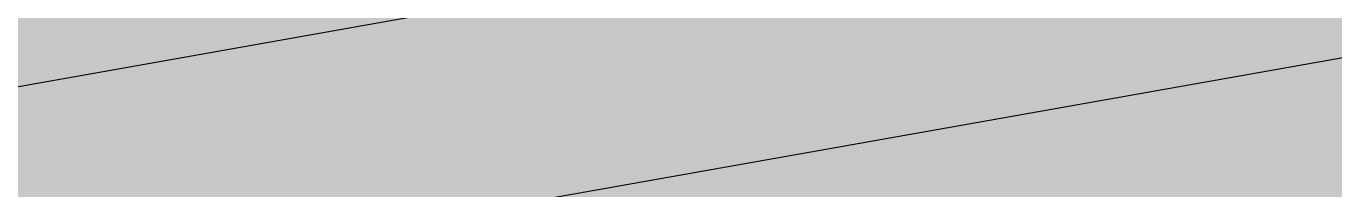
# Model space of a CAD drawing. Header units: millimetres. Extents: x 0 to 9483559, y -180456 to 305735.
# Drawn here: x 457276.24 to 457291.21, y 27063.76 to 27065.62 of the extents above; entities that cross this region are included whole.
import ezdxf
from ezdxf.enums import TextEntityAlignment as Align

# ---------------------------------------------------------------- set-up
doc = ezdxf.new("R2018")
doc.units = ezdxf.units.MM
for name, color, linetype, lineweight in [('АР_Маркер экспликации', 239, 'Continuous', 13), ('АР_Номер помещения', 250, 'Continuous', 9), ('АР_Размеры', 175, 'Continuous', 9), ('АР_Сущ Несущая стена', 250, 'Continuous', 50)]:
    doc.layers.add(name, color=color, linetype=linetype, lineweight=lineweight)
doc.layers.add('АР_Названия помещений', color=124, linetype='Continuous', lineweight=5, plot=False)
doc.layers.add('АР_Помещения_площадь', color=19, linetype='Continuous', lineweight=9, plot=False)
doc.styles.add('ISOCPEUR', font='', dxfattribs={"height": 250})
doc.styles.get("Standard").update_dxf_attribs({"font": 'GOST.TTF'})
doc.styles.get('ISOCPEUR').set_extended_font_data('ISOCPEUR', italic=True)

# ---------------------------------------------------------------- blocks, each defined once
blk = doc.blocks.new('*U333')
at = {"color": 7, "style": 'ISOCPEUR', "width": 0.7, "flags": 1}
blk.add_attdef('КАТЕГОРИЯ', (-499.166, -2092.186), '', height=250, dxfattribs=at)
at = {"layer": 'АР_Номер помещения', "color": 7, "style": 'ISOCPEUR', "width": 0.7}
blk.add_attdef('НОМЕР_ПОМЕЩЕНИЯ', text='', height=300, dxfattribs=at).set_placement((-13874.5, 6637.552), align=Align.MIDDLE_CENTER)
at = {"layer": 'АР_Помещения_площадь', "color": 7, "lineweight": 30, "width": 0.7, "flags": 104}
blk.add_attdef('ИМЯ_ПОМЕЩЕНИЯ', text='', height=100, dxfattribs=at).set_placement((157.628, 1217.141), align=Align.MIDDLE_CENTER)
at = {"layer": 'АР_Помещения_площадь', "color": 7, "style": 'ISOCPEUR', "width": 0.7}
blk.add_attdef('ПЛОЩАДЬ_ПОМЕЩЕНИЯ', text='', height=200, dxfattribs=at).set_placement((-12654.582, 407.672), align=Align.MIDDLE_RIGHT)
blk = doc.blocks.new('*U327')
at = {"color": 7, "style": 'ISOCPEUR', "width": 0.7, "flags": 1}
blk.add_attdef('КАТЕГОРИЯ', (-499.166, -2092.186), '', height=250, dxfattribs=at)
at = {"layer": 'АР_Номер помещения', "color": 7, "style": 'ISOCPEUR', "width": 0.7}
blk.add_attdef('НОМЕР_ПОМЕЩЕНИЯ', text='', height=300, dxfattribs=at).set_placement((-17424.901, 1870.773), align=Align.MIDDLE_CENTER)
at = {"layer": 'АР_Помещения_площадь', "color": 7, "lineweight": 30, "width": 0.7, "flags": 104}
blk.add_attdef('ИМЯ_ПОМЕЩЕНИЯ', text='', height=100, dxfattribs=at).set_placement((157.628, 1217.141), align=Align.MIDDLE_CENTER)
at = {"layer": 'АР_Помещения_площадь', "color": 7, "style": 'ISOCPEUR', "width": 0.7}
blk.add_attdef('ПЛОЩАДЬ_ПОМЕЩЕНИЯ', text='', height=200, dxfattribs=at).set_placement((-12452.811, 399.356), align=Align.MIDDLE_RIGHT)

msp = doc.modelspace()

# ---------------------------------------------------------------- linework, layer by layer
at = {"layer": 'АР_Размеры', "color": 5, "lineweight": 9, "ltscale": 100, "transparency": 33554687}
msp.add_lwpolyline([(457231.124, 27137.8), (457290.169, 27148.265), (457304.063, 27069.871), (457245.018, 27059.407)], close=True, dxfattribs=at)
msp.add_lwpolyline([(457231.124, 27137.8), (457290.169, 27148.265), (457304.063, 27069.871), (457245.018, 27059.407)], close=True, dxfattribs=at)
msp.add_lwpolyline([(457231.124, 27137.8), (457290.169, 27148.265), (457304.063, 27069.871), (457245.018, 27059.407)], close=True, dxfattribs=at)
msp.add_lwpolyline([(457231.124, 27137.8), (457290.169, 27148.265), (457304.063, 27069.871), (457245.018, 27059.407)], close=True, dxfattribs=at)
msp.add_lwpolyline([(457231.124, 27137.8), (457290.169, 27148.265), (457304.063, 27069.871), (457245.018, 27059.407)], close=True, dxfattribs=at)
msp.add_lwpolyline([(457231.124, 27137.8), (457290.169, 27148.265), (457304.063, 27069.871), (457245.018, 27059.407)], close=True, dxfattribs=at)
msp.add_lwpolyline([(457231.124, 27137.8), (457290.169, 27148.265), (457304.063, 27069.871), (457245.018, 27059.407)], close=True, dxfattribs=at)
msp.add_lwpolyline([(457231.124, 27137.8), (457290.169, 27148.265), (457304.063, 27069.871), (457245.018, 27059.407)], close=True, dxfattribs=at)
msp.add_lwpolyline([(457231.124, 27137.8), (457290.169, 27148.265), (457304.063, 27069.871), (457245.018, 27059.407)], close=True, dxfattribs=at)
msp.add_lwpolyline([(457231.124, 27137.8), (457290.169, 27148.265), (457304.063, 27069.871), (457245.018, 27059.407)], close=True, dxfattribs=at)
msp.add_lwpolyline([(457231.124, 27137.8), (457290.169, 27148.265), (457304.063, 27069.871), (457245.018, 27059.407)], close=True, dxfattribs=at)
msp.add_lwpolyline([(457231.124, 27137.8), (457290.169, 27148.265), (457304.063, 27069.871), (457245.018, 27059.407)], close=True, dxfattribs=at)
msp.add_lwpolyline([(457231.124, 27137.8), (457290.169, 27148.265), (457304.063, 27069.871), (457245.018, 27059.407)], close=True, dxfattribs=at)
msp.add_lwpolyline([(457231.124, 27137.8), (457290.169, 27148.265), (457304.063, 27069.871), (457245.018, 27059.407)], close=True, dxfattribs=at)
msp.add_lwpolyline([(457231.124, 27137.8), (457290.169, 27148.265), (457304.063, 27069.871), (457245.018, 27059.407)], close=True, dxfattribs=at)
msp.add_lwpolyline([(457231.124, 27137.8), (457290.169, 27148.265), (457304.063, 27069.871), (457245.018, 27059.407)], close=True, dxfattribs=at)
msp.add_lwpolyline([(457231.124, 27137.8), (457290.169, 27148.265), (457304.063, 27069.871), (457245.018, 27059.407)], close=True, dxfattribs=at)
msp.add_lwpolyline([(457231.124, 27137.8), (457290.169, 27148.265), (457304.063, 27069.871), (457245.018, 27059.407)], close=True, dxfattribs=at)
msp.add_lwpolyline([(457231.124, 27137.8), (457290.169, 27148.265), (457304.063, 27069.871), (457245.018, 27059.407)], close=True, dxfattribs=at)
msp.add_lwpolyline([(457231.124, 27137.8), (457290.169, 27148.265), (457304.063, 27069.871), (457245.018, 27059.407)], close=True, dxfattribs=at)
msp.add_lwpolyline([(457231.124, 27137.8), (457290.169, 27148.265), (457304.063, 27069.871), (457245.018, 27059.407)], close=True, dxfattribs=at)
msp.add_lwpolyline([(457231.124, 27137.8), (457290.169, 27148.265), (457304.063, 27069.871), (457245.018, 27059.407)], close=True, dxfattribs=at)
msp.add_lwpolyline([(457231.124, 27137.8), (457290.169, 27148.265), (457304.063, 27069.871), (457245.018, 27059.407)], close=True, dxfattribs=at)
msp.add_lwpolyline([(457231.124, 27137.8), (457290.169, 27148.265), (457304.063, 27069.871), (457245.018, 27059.407)], close=True, dxfattribs=at)
msp.add_lwpolyline([(457231.124, 27137.8), (457290.169, 27148.265), (457304.063, 27069.871), (457245.018, 27059.407)], close=True, dxfattribs=at)
msp.add_lwpolyline([(457231.124, 27137.8), (457290.169, 27148.265), (457304.063, 27069.871), (457245.018, 27059.407)], close=True, dxfattribs=at)
msp.add_lwpolyline([(457231.124, 27137.8), (457290.169, 27148.265), (457304.063, 27069.871), (457245.018, 27059.407)], close=True, dxfattribs=at)
msp.add_lwpolyline([(457231.124, 27137.8), (457290.169, 27148.265), (457304.063, 27069.871), (457245.018, 27059.407)], close=True, dxfattribs=at)
msp.add_lwpolyline([(457231.124, 27137.8), (457290.169, 27148.265), (457304.063, 27069.871), (457245.018, 27059.407)], close=True, dxfattribs=at)
msp.add_lwpolyline([(457231.124, 27137.8), (457290.169, 27148.265), (457304.063, 27069.871), (457245.018, 27059.407)], close=True, dxfattribs=at)
msp.add_lwpolyline([(457231.124, 27137.8), (457290.169, 27148.265), (457304.063, 27069.871), (457245.018, 27059.407)], close=True, dxfattribs=at)
msp.add_lwpolyline([(457231.124, 27137.8), (457290.169, 27148.265), (457304.063, 27069.871), (457245.018, 27059.407)], close=True, dxfattribs=at)
msp.add_lwpolyline([(457231.124, 27137.8), (457290.169, 27148.265), (457304.063, 27069.871), (457245.018, 27059.407)], close=True, dxfattribs=at)
msp.add_lwpolyline([(457231.124, 27137.8), (457290.169, 27148.265), (457304.063, 27069.871), (457245.018, 27059.407)], close=True, dxfattribs=at)
msp.add_lwpolyline([(457231.124, 27137.8), (457290.169, 27148.265), (457304.063, 27069.871), (457245.018, 27059.407)], close=True, dxfattribs=at)
msp.add_lwpolyline([(457231.124, 27137.8), (457290.169, 27148.265), (457304.063, 27069.871), (457245.018, 27059.407)], close=True, dxfattribs=at)
msp.add_lwpolyline([(457231.124, 27137.8), (457290.169, 27148.265), (457304.063, 27069.871), (457245.018, 27059.407)], close=True, dxfattribs=at)
msp.add_lwpolyline([(457231.124, 27137.8), (457290.169, 27148.265), (457304.063, 27069.871), (457245.018, 27059.407)], close=True, dxfattribs=at)
msp.add_lwpolyline([(457231.124, 27137.8), (457290.169, 27148.265), (457304.063, 27069.871), (457245.018, 27059.407)], close=True, dxfattribs=at)
msp.add_lwpolyline([(457231.124, 27137.8), (457290.169, 27148.265), (457304.063, 27069.871), (457245.018, 27059.407)], close=True, dxfattribs=at)
msp.add_lwpolyline([(457231.124, 27137.8), (457290.169, 27148.265), (457304.063, 27069.871), (457245.018, 27059.407)], close=True, dxfattribs=at)
msp.add_lwpolyline([(457231.124, 27137.8), (457290.169, 27148.265), (457304.063, 27069.871), (457245.018, 27059.407)], close=True, dxfattribs=at)
msp.add_lwpolyline([(457231.124, 27137.8), (457290.169, 27148.265), (457304.063, 27069.871), (457245.018, 27059.407)], close=True, dxfattribs=at)
msp.add_lwpolyline([(457231.124, 27137.8), (457290.169, 27148.265), (457304.063, 27069.871), (457245.018, 27059.407)], close=True, dxfattribs=at)
msp.add_lwpolyline([(457231.124, 27137.8), (457290.169, 27148.265), (457304.063, 27069.871), (457245.018, 27059.407)], close=True, dxfattribs=at)
msp.add_lwpolyline([(457231.124, 27137.8), (457290.169, 27148.265), (457304.063, 27069.871), (457245.018, 27059.407)], close=True, dxfattribs=at)
msp.add_lwpolyline([(457231.124, 27137.8), (457290.169, 27148.265), (457304.063, 27069.871), (457245.018, 27059.407)], close=True, dxfattribs=at)
msp.add_lwpolyline([(457231.124, 27137.8), (457290.169, 27148.265), (457304.063, 27069.871), (457245.018, 27059.407)], close=True, dxfattribs=at)
msp.add_lwpolyline([(457231.124, 27137.8), (457290.169, 27148.265), (457304.063, 27069.871), (457245.018, 27059.407)], close=True, dxfattribs=at)
msp.add_lwpolyline([(457231.124, 27137.8), (457290.169, 27148.265), (457304.063, 27069.871), (457245.018, 27059.407)], close=True, dxfattribs=at)
msp.add_lwpolyline([(457231.124, 27137.8), (457290.169, 27148.265), (457304.063, 27069.871), (457245.018, 27059.407)], close=True, dxfattribs=at)
msp.add_lwpolyline([(457231.124, 27137.8), (457290.169, 27148.265), (457304.063, 27069.871), (457245.018, 27059.407)], close=True, dxfattribs=at)
msp.add_lwpolyline([(457231.124, 27137.8), (457290.169, 27148.265), (457304.063, 27069.871), (457245.018, 27059.407)], close=True, dxfattribs=at)
msp.add_lwpolyline([(457231.124, 27137.8), (457290.169, 27148.265), (457304.063, 27069.871), (457245.018, 27059.407)], close=True, dxfattribs=at)
msp.add_lwpolyline([(457231.124, 27137.8), (457290.169, 27148.265), (457304.063, 27069.871), (457245.018, 27059.407)], close=True, dxfattribs=at)
msp.add_lwpolyline([(457231.124, 27137.8), (457290.169, 27148.265), (457304.063, 27069.871), (457245.018, 27059.407)], close=True, dxfattribs=at)
msp.add_lwpolyline([(457231.124, 27137.8), (457290.169, 27148.265), (457304.063, 27069.871), (457245.018, 27059.407)], close=True, dxfattribs=at)
msp.add_lwpolyline([(457231.124, 27137.8), (457290.169, 27148.265), (457304.063, 27069.871), (457245.018, 27059.407)], close=True, dxfattribs=at)
msp.add_lwpolyline([(457231.124, 27137.8), (457290.169, 27148.265), (457304.063, 27069.871), (457245.018, 27059.407)], close=True, dxfattribs=at)
msp.add_lwpolyline([(457231.124, 27137.8), (457290.169, 27148.265), (457304.063, 27069.871), (457245.018, 27059.407)], close=True, dxfattribs=at)
msp.add_lwpolyline([(457231.124, 27137.8), (457290.169, 27148.265), (457304.063, 27069.871), (457245.018, 27059.407)], close=True, dxfattribs=at)
msp.add_lwpolyline([(457231.124, 27137.8), (457290.169, 27148.265), (457304.063, 27069.871), (457245.018, 27059.407)], close=True, dxfattribs=at)
msp.add_lwpolyline([(457231.124, 27137.8), (457290.169, 27148.265), (457304.063, 27069.871), (457245.018, 27059.407)], close=True, dxfattribs=at)
msp.add_lwpolyline([(457231.124, 27137.8), (457290.169, 27148.265), (457304.063, 27069.871), (457245.018, 27059.407)], close=True, dxfattribs=at)
msp.add_lwpolyline([(457231.124, 27137.8), (457290.169, 27148.265), (457304.063, 27069.871), (457245.018, 27059.407)], close=True, dxfattribs=at)
msp.add_lwpolyline([(457231.124, 27137.8), (457290.169, 27148.265), (457304.063, 27069.871), (457245.018, 27059.407)], close=True, dxfattribs=at)
msp.add_lwpolyline([(457231.124, 27137.8), (457290.169, 27148.265), (457304.063, 27069.871), (457245.018, 27059.407)], close=True, dxfattribs=at)
msp.add_lwpolyline([(457231.124, 27137.8), (457290.169, 27148.265), (457304.063, 27069.871), (457245.018, 27059.407)], close=True, dxfattribs=at)
msp.add_lwpolyline([(457231.124, 27137.8), (457290.169, 27148.265), (457304.063, 27069.871), (457245.018, 27059.407)], close=True, dxfattribs=at)
msp.add_lwpolyline([(457231.124, 27137.8), (457290.169, 27148.265), (457304.063, 27069.871), (457245.018, 27059.407)], close=True, dxfattribs=at)
msp.add_lwpolyline([(457231.124, 27137.8), (457290.169, 27148.265), (457304.063, 27069.871), (457245.018, 27059.407)], close=True, dxfattribs=at)
msp.add_lwpolyline([(457231.124, 27137.8), (457290.169, 27148.265), (457304.063, 27069.871), (457245.018, 27059.407)], close=True, dxfattribs=at)
msp.add_lwpolyline([(457231.124, 27137.8), (457290.169, 27148.265), (457304.063, 27069.871), (457245.018, 27059.407)], close=True, dxfattribs=at)
msp.add_lwpolyline([(457231.124, 27137.8), (457290.169, 27148.265), (457304.063, 27069.871), (457245.018, 27059.407)], close=True, dxfattribs=at)
msp.add_lwpolyline([(457231.124, 27137.8), (457290.169, 27148.265), (457304.063, 27069.871), (457245.018, 27059.407)], close=True, dxfattribs=at)
msp.add_lwpolyline([(457231.124, 27137.8), (457290.169, 27148.265), (457304.063, 27069.871), (457245.018, 27059.407)], close=True, dxfattribs=at)
msp.add_lwpolyline([(457231.124, 27137.8), (457290.169, 27148.265), (457304.063, 27069.871), (457245.018, 27059.407)], close=True, dxfattribs=at)
msp.add_lwpolyline([(457231.124, 27137.8), (457290.169, 27148.265), (457304.063, 27069.871), (457245.018, 27059.407)], close=True, dxfattribs=at)
msp.add_lwpolyline([(457231.124, 27137.8), (457290.169, 27148.265), (457304.063, 27069.871), (457245.018, 27059.407)], close=True, dxfattribs=at)
msp.add_lwpolyline([(457231.124, 27137.8), (457290.169, 27148.265), (457304.063, 27069.871), (457245.018, 27059.407)], close=True, dxfattribs=at)
msp.add_lwpolyline([(457231.124, 27137.8), (457290.169, 27148.265), (457304.063, 27069.871), (457245.018, 27059.407)], close=True, dxfattribs=at)
msp.add_lwpolyline([(457231.124, 27137.8), (457290.169, 27148.265), (457304.063, 27069.871), (457245.018, 27059.407)], close=True, dxfattribs=at)
msp.add_lwpolyline([(457231.124, 27137.8), (457290.169, 27148.265), (457304.063, 27069.871), (457245.018, 27059.407)], close=True, dxfattribs=at)
msp.add_lwpolyline([(457231.124, 27137.8), (457290.169, 27148.265), (457304.063, 27069.871), (457245.018, 27059.407)], close=True, dxfattribs=at)
msp.add_lwpolyline([(457231.124, 27137.8), (457290.169, 27148.265), (457304.063, 27069.871), (457245.018, 27059.407)], close=True, dxfattribs=at)
msp.add_lwpolyline([(457231.124, 27137.8), (457290.169, 27148.265), (457304.063, 27069.871), (457245.018, 27059.407)], close=True, dxfattribs=at)
msp.add_lwpolyline([(457231.124, 27137.8), (457290.169, 27148.265), (457304.063, 27069.871), (457245.018, 27059.407)], close=True, dxfattribs=at)
msp.add_lwpolyline([(457231.124, 27137.8), (457290.169, 27148.265), (457304.063, 27069.871), (457245.018, 27059.407)], close=True, dxfattribs=at)
msp.add_lwpolyline([(457231.124, 27137.8), (457290.169, 27148.265), (457304.063, 27069.871), (457245.018, 27059.407)], close=True, dxfattribs=at)
msp.add_lwpolyline([(457231.124, 27137.8), (457290.169, 27148.265), (457304.063, 27069.871), (457245.018, 27059.407)], close=True, dxfattribs=at)
msp.add_lwpolyline([(457231.124, 27137.8), (457290.169, 27148.265), (457304.063, 27069.871), (457245.018, 27059.407)], close=True, dxfattribs=at)
msp.add_lwpolyline([(457231.124, 27137.8), (457290.169, 27148.265), (457304.063, 27069.871), (457245.018, 27059.407)], close=True, dxfattribs=at)
msp.add_lwpolyline([(457231.124, 27137.8), (457290.169, 27148.265), (457304.063, 27069.871), (457245.018, 27059.407)], close=True, dxfattribs=at)
msp.add_lwpolyline([(457231.124, 27137.8), (457290.169, 27148.265), (457304.063, 27069.871), (457245.018, 27059.407)], close=True, dxfattribs=at)
msp.add_lwpolyline([(457231.124, 27137.8), (457290.169, 27148.265), (457304.063, 27069.871), (457245.018, 27059.407)], close=True, dxfattribs=at)
msp.add_lwpolyline([(457231.124, 27137.8), (457290.169, 27148.265), (457304.063, 27069.871), (457245.018, 27059.407)], close=True, dxfattribs=at)
msp.add_lwpolyline([(457231.124, 27137.8), (457290.169, 27148.265), (457304.063, 27069.871), (457245.018, 27059.407)], close=True, dxfattribs=at)
msp.add_lwpolyline([(457231.124, 27137.8), (457290.169, 27148.265), (457304.063, 27069.871), (457245.018, 27059.407)], close=True, dxfattribs=at)
msp.add_lwpolyline([(457231.124, 27137.8), (457290.169, 27148.265), (457304.063, 27069.871), (457245.018, 27059.407)], close=True, dxfattribs=at)
msp.add_lwpolyline([(457231.124, 27137.8), (457290.169, 27148.265), (457304.063, 27069.871), (457245.018, 27059.407)], close=True, dxfattribs=at)
msp.add_lwpolyline([(457231.124, 27137.8), (457290.169, 27148.265), (457304.063, 27069.871), (457245.018, 27059.407)], close=True, dxfattribs=at)
msp.add_lwpolyline([(457231.124, 27137.8), (457290.169, 27148.265), (457304.063, 27069.871), (457245.018, 27059.407)], close=True, dxfattribs=at)
msp.add_lwpolyline([(457231.124, 27137.8), (457290.169, 27148.265), (457304.063, 27069.871), (457245.018, 27059.407)], close=True, dxfattribs=at)
msp.add_lwpolyline([(457231.124, 27137.8), (457290.169, 27148.265), (457304.063, 27069.871), (457245.018, 27059.407)], close=True, dxfattribs=at)
msp.add_lwpolyline([(457231.124, 27137.8), (457290.169, 27148.265), (457304.063, 27069.871), (457245.018, 27059.407)], close=True, dxfattribs=at)
msp.add_lwpolyline([(457231.124, 27137.8), (457290.169, 27148.265), (457304.063, 27069.871), (457245.018, 27059.407)], close=True, dxfattribs=at)
msp.add_lwpolyline([(457231.124, 27137.8), (457290.169, 27148.265), (457304.063, 27069.871), (457245.018, 27059.407)], close=True, dxfattribs=at)
msp.add_lwpolyline([(457231.124, 27137.8), (457290.169, 27148.265), (457304.063, 27069.871), (457245.018, 27059.407)], close=True, dxfattribs=at)
msp.add_lwpolyline([(457231.124, 27137.8), (457290.169, 27148.265), (457304.063, 27069.871), (457245.018, 27059.407)], close=True, dxfattribs=at)
msp.add_lwpolyline([(457231.124, 27137.8), (457290.169, 27148.265), (457304.063, 27069.871), (457245.018, 27059.407)], close=True, dxfattribs=at)
msp.add_lwpolyline([(457231.124, 27137.8), (457290.169, 27148.265), (457304.063, 27069.871), (457245.018, 27059.407)], close=True, dxfattribs=at)
msp.add_lwpolyline([(457231.124, 27137.8), (457290.169, 27148.265), (457304.063, 27069.871), (457245.018, 27059.407)], close=True, dxfattribs=at)
msp.add_lwpolyline([(457285.169, 27032.967), (457279.977, 27062.259), (457280.767, 27063.39), (457303.507, 27067.42), (457304.637, 27066.63), (457305.34, 27062.668), (457304.422, 27062.258), (457304.139, 27062.456), (457299.577, 27061.647), (457299.478, 27061.506), (457297.375, 27059.399), (457296.988, 27058.092), (457298.03, 27052.21)], dxfattribs=at)
msp.add_lwpolyline([(457285.169, 27032.967), (457279.977, 27062.259), (457280.767, 27063.39), (457303.507, 27067.42), (457304.637, 27066.63), (457305.34, 27062.668), (457304.422, 27062.258), (457304.139, 27062.456), (457299.577, 27061.647), (457299.478, 27061.506), (457297.375, 27059.399), (457296.988, 27058.092), (457298.03, 27052.21)], dxfattribs=at)
msp.add_lwpolyline([(457285.169, 27032.967), (457279.977, 27062.259), (457280.767, 27063.39), (457303.507, 27067.42), (457304.637, 27066.63), (457305.34, 27062.668), (457304.422, 27062.258), (457304.139, 27062.456), (457299.577, 27061.647), (457299.478, 27061.506), (457297.375, 27059.399), (457296.988, 27058.092), (457298.03, 27052.21)], dxfattribs=at)
msp.add_lwpolyline([(457285.169, 27032.967), (457279.977, 27062.259), (457280.767, 27063.39), (457303.507, 27067.42), (457304.637, 27066.63), (457305.34, 27062.668), (457304.422, 27062.258), (457304.139, 27062.456), (457299.577, 27061.647), (457299.478, 27061.506), (457297.375, 27059.399), (457296.988, 27058.092), (457298.03, 27052.21)], dxfattribs=at)
msp.add_lwpolyline([(457285.169, 27032.967), (457279.977, 27062.259), (457280.767, 27063.39), (457303.507, 27067.42), (457304.637, 27066.63), (457305.34, 27062.668), (457304.422, 27062.258), (457304.139, 27062.456), (457299.577, 27061.647), (457299.478, 27061.506), (457297.375, 27059.399), (457296.988, 27058.092), (457298.03, 27052.21)], dxfattribs=at)
msp.add_lwpolyline([(457285.169, 27032.967), (457279.977, 27062.259), (457280.767, 27063.39), (457303.507, 27067.42), (457304.637, 27066.63), (457305.34, 27062.668), (457304.422, 27062.258), (457304.139, 27062.456), (457299.577, 27061.647), (457299.478, 27061.506), (457297.375, 27059.399), (457296.988, 27058.092), (457298.03, 27052.21)], dxfattribs=at)
msp.add_lwpolyline([(457285.169, 27032.967), (457279.977, 27062.259), (457280.767, 27063.39), (457303.507, 27067.42), (457304.637, 27066.63), (457305.34, 27062.668), (457304.422, 27062.258), (457304.139, 27062.456), (457299.577, 27061.647), (457299.478, 27061.506), (457297.375, 27059.399), (457296.988, 27058.092), (457298.03, 27052.21)], dxfattribs=at)
msp.add_lwpolyline([(457285.169, 27032.967), (457279.977, 27062.259), (457280.767, 27063.39), (457303.507, 27067.42), (457304.637, 27066.63), (457305.34, 27062.668), (457304.422, 27062.258), (457304.139, 27062.456), (457299.577, 27061.647), (457299.478, 27061.506), (457297.375, 27059.399), (457296.988, 27058.092), (457298.03, 27052.21)], dxfattribs=at)
msp.add_lwpolyline([(457285.169, 27032.967), (457279.977, 27062.259), (457280.767, 27063.39), (457303.507, 27067.42), (457304.637, 27066.63), (457305.34, 27062.668), (457304.422, 27062.258), (457304.139, 27062.456), (457299.577, 27061.647), (457299.478, 27061.506), (457297.375, 27059.399), (457296.988, 27058.092), (457298.03, 27052.21)], dxfattribs=at)
msp.add_lwpolyline([(457285.169, 27032.967), (457279.977, 27062.259), (457280.767, 27063.39), (457303.507, 27067.42), (457304.637, 27066.63), (457305.34, 27062.668), (457304.422, 27062.258), (457304.139, 27062.456), (457299.577, 27061.647), (457299.478, 27061.506), (457297.375, 27059.399), (457296.988, 27058.092), (457298.03, 27052.21)], dxfattribs=at)
msp.add_lwpolyline([(457285.169, 27032.967), (457279.977, 27062.259), (457280.767, 27063.39), (457303.507, 27067.42), (457304.637, 27066.63), (457305.34, 27062.668), (457304.422, 27062.258), (457304.139, 27062.456), (457299.577, 27061.647), (457299.478, 27061.506), (457297.375, 27059.399), (457296.988, 27058.092), (457298.03, 27052.21)], dxfattribs=at)
msp.add_lwpolyline([(457285.169, 27032.967), (457279.977, 27062.259), (457280.767, 27063.39), (457303.507, 27067.42), (457304.637, 27066.63), (457305.34, 27062.668), (457304.422, 27062.258), (457304.139, 27062.456), (457299.577, 27061.647), (457299.478, 27061.506), (457297.375, 27059.399), (457296.988, 27058.092), (457298.03, 27052.21)], dxfattribs=at)
msp.add_lwpolyline([(457285.169, 27032.967), (457279.977, 27062.259), (457280.767, 27063.39), (457303.507, 27067.42), (457304.637, 27066.63), (457305.34, 27062.668), (457304.422, 27062.258), (457304.139, 27062.456), (457299.577, 27061.647), (457299.478, 27061.506), (457297.375, 27059.399), (457296.988, 27058.092), (457298.03, 27052.21)], dxfattribs=at)
msp.add_lwpolyline([(457285.169, 27032.967), (457279.977, 27062.259), (457280.767, 27063.39), (457303.507, 27067.42), (457304.637, 27066.63), (457305.34, 27062.668), (457304.422, 27062.258), (457304.139, 27062.456), (457299.577, 27061.647), (457299.478, 27061.506), (457297.375, 27059.399), (457296.988, 27058.092), (457298.03, 27052.21)], dxfattribs=at)
msp.add_lwpolyline([(457285.169, 27032.967), (457279.977, 27062.259), (457280.767, 27063.39), (457303.507, 27067.42), (457304.637, 27066.63), (457305.34, 27062.668), (457304.422, 27062.258), (457304.139, 27062.456), (457299.577, 27061.647), (457299.478, 27061.506), (457297.375, 27059.399), (457296.988, 27058.092), (457298.03, 27052.21)], dxfattribs=at)
msp.add_lwpolyline([(457285.169, 27032.967), (457279.977, 27062.259), (457280.767, 27063.39), (457303.507, 27067.42), (457304.637, 27066.63), (457305.34, 27062.668), (457304.422, 27062.258), (457304.139, 27062.456), (457299.577, 27061.647), (457299.478, 27061.506), (457297.375, 27059.399), (457296.988, 27058.092), (457298.03, 27052.21)], dxfattribs=at)
msp.add_lwpolyline([(457285.169, 27032.967), (457279.977, 27062.259), (457280.767, 27063.39), (457303.507, 27067.42), (457304.637, 27066.63), (457305.34, 27062.668), (457304.422, 27062.258), (457304.139, 27062.456), (457299.577, 27061.647), (457299.478, 27061.506), (457297.375, 27059.399), (457296.988, 27058.092), (457298.03, 27052.21)], dxfattribs=at)
msp.add_lwpolyline([(457285.169, 27032.967), (457279.977, 27062.259), (457280.767, 27063.39), (457303.507, 27067.42), (457304.637, 27066.63), (457305.34, 27062.668), (457304.422, 27062.258), (457304.139, 27062.456), (457299.577, 27061.647), (457299.478, 27061.506), (457297.375, 27059.399), (457296.988, 27058.092), (457298.03, 27052.21)], dxfattribs=at)
msp.add_lwpolyline([(457285.169, 27032.967), (457279.977, 27062.259), (457280.767, 27063.39), (457303.507, 27067.42), (457304.637, 27066.63), (457305.34, 27062.668), (457304.422, 27062.258), (457304.139, 27062.456), (457299.577, 27061.647), (457299.478, 27061.506), (457297.375, 27059.399), (457296.988, 27058.092), (457298.03, 27052.21)], dxfattribs=at)
msp.add_lwpolyline([(457285.169, 27032.967), (457279.977, 27062.259), (457280.767, 27063.39), (457303.507, 27067.42), (457304.637, 27066.63), (457305.34, 27062.668), (457304.422, 27062.258), (457304.139, 27062.456), (457299.577, 27061.647), (457299.478, 27061.506), (457297.375, 27059.399), (457296.988, 27058.092), (457298.03, 27052.21)], dxfattribs=at)
msp.add_lwpolyline([(457285.169, 27032.967), (457279.977, 27062.259), (457280.767, 27063.39), (457303.507, 27067.42), (457304.637, 27066.63), (457305.34, 27062.668), (457304.422, 27062.258), (457304.139, 27062.456), (457299.577, 27061.647), (457299.478, 27061.506), (457297.375, 27059.399), (457296.988, 27058.092), (457298.03, 27052.21)], dxfattribs=at)
msp.add_lwpolyline([(457285.169, 27032.967), (457279.977, 27062.259), (457280.767, 27063.39), (457303.507, 27067.42), (457304.637, 27066.63), (457305.34, 27062.668), (457304.422, 27062.258), (457304.139, 27062.456), (457299.577, 27061.647), (457299.478, 27061.506), (457297.375, 27059.399), (457296.988, 27058.092), (457298.03, 27052.21)], dxfattribs=at)
msp.add_lwpolyline([(457285.169, 27032.967), (457279.977, 27062.259), (457280.767, 27063.39), (457303.507, 27067.42), (457304.637, 27066.63), (457305.34, 27062.668), (457304.422, 27062.258), (457304.139, 27062.456), (457299.577, 27061.647), (457299.478, 27061.506), (457297.375, 27059.399), (457296.988, 27058.092), (457298.03, 27052.21)], dxfattribs=at)
msp.add_lwpolyline([(457285.169, 27032.967), (457279.977, 27062.259), (457280.767, 27063.39), (457303.507, 27067.42), (457304.637, 27066.63), (457305.34, 27062.668), (457304.422, 27062.258), (457304.139, 27062.456), (457299.577, 27061.647), (457299.478, 27061.506), (457297.375, 27059.399), (457296.988, 27058.092), (457298.03, 27052.21)], dxfattribs=at)
msp.add_lwpolyline([(457285.169, 27032.967), (457279.977, 27062.259), (457280.767, 27063.39), (457303.507, 27067.42), (457304.637, 27066.63), (457305.34, 27062.668), (457304.422, 27062.258), (457304.139, 27062.456), (457299.577, 27061.647), (457299.478, 27061.506), (457297.375, 27059.399), (457296.988, 27058.092), (457298.03, 27052.21)], dxfattribs=at)
msp.add_lwpolyline([(457285.169, 27032.967), (457279.977, 27062.259), (457280.767, 27063.39), (457303.507, 27067.42), (457304.637, 27066.63), (457305.34, 27062.668), (457304.422, 27062.258), (457304.139, 27062.456), (457299.577, 27061.647), (457299.478, 27061.506), (457297.375, 27059.399), (457296.988, 27058.092), (457298.03, 27052.21)], dxfattribs=at)
msp.add_lwpolyline([(457285.169, 27032.967), (457279.977, 27062.259), (457280.767, 27063.39), (457303.507, 27067.42), (457304.637, 27066.63), (457305.34, 27062.668), (457304.422, 27062.258), (457304.139, 27062.456), (457299.577, 27061.647), (457299.478, 27061.506), (457297.375, 27059.399), (457296.988, 27058.092), (457298.03, 27052.21)], dxfattribs=at)
msp.add_lwpolyline([(457285.169, 27032.967), (457279.977, 27062.259), (457280.767, 27063.39), (457303.507, 27067.42), (457304.637, 27066.63), (457305.34, 27062.668), (457304.422, 27062.258), (457304.139, 27062.456), (457299.577, 27061.647), (457299.478, 27061.506), (457297.375, 27059.399), (457296.988, 27058.092), (457298.03, 27052.21)], dxfattribs=at)
msp.add_lwpolyline([(457285.169, 27032.967), (457279.977, 27062.259), (457280.767, 27063.39), (457303.507, 27067.42), (457304.637, 27066.63), (457305.34, 27062.668), (457304.422, 27062.258), (457304.139, 27062.456), (457299.577, 27061.647), (457299.478, 27061.506), (457297.375, 27059.399), (457296.988, 27058.092), (457298.03, 27052.21)], dxfattribs=at)
msp.add_lwpolyline([(457285.169, 27032.967), (457279.977, 27062.259), (457280.767, 27063.39), (457303.507, 27067.42), (457304.637, 27066.63), (457305.34, 27062.668), (457304.422, 27062.258), (457304.139, 27062.456), (457299.577, 27061.647), (457299.478, 27061.506), (457297.375, 27059.399), (457296.988, 27058.092), (457298.03, 27052.21)], dxfattribs=at)
msp.add_lwpolyline([(457285.169, 27032.967), (457279.977, 27062.259), (457280.767, 27063.39), (457303.507, 27067.42), (457304.637, 27066.63), (457305.34, 27062.668), (457304.422, 27062.258), (457304.139, 27062.456), (457299.577, 27061.647), (457299.478, 27061.506), (457297.375, 27059.399), (457296.988, 27058.092), (457298.03, 27052.21)], dxfattribs=at)
msp.add_lwpolyline([(457285.169, 27032.967), (457279.977, 27062.259), (457280.767, 27063.39), (457303.507, 27067.42), (457304.637, 27066.63), (457305.34, 27062.668), (457304.422, 27062.258), (457304.139, 27062.456), (457299.577, 27061.647), (457299.478, 27061.506), (457297.375, 27059.399), (457296.988, 27058.092), (457298.03, 27052.21)], dxfattribs=at)
msp.add_lwpolyline([(457285.169, 27032.967), (457279.977, 27062.259), (457280.767, 27063.39), (457303.507, 27067.42), (457304.637, 27066.63), (457305.34, 27062.668), (457304.422, 27062.258), (457304.139, 27062.456), (457299.577, 27061.647), (457299.478, 27061.506), (457297.375, 27059.399), (457296.988, 27058.092), (457298.03, 27052.21)], dxfattribs=at)
msp.add_lwpolyline([(457285.169, 27032.967), (457279.977, 27062.259), (457280.767, 27063.39), (457303.507, 27067.42), (457304.637, 27066.63), (457305.34, 27062.668), (457304.422, 27062.258), (457304.139, 27062.456), (457299.577, 27061.647), (457299.478, 27061.506), (457297.375, 27059.399), (457296.988, 27058.092), (457298.03, 27052.21)], dxfattribs=at)
msp.add_lwpolyline([(457285.169, 27032.967), (457279.977, 27062.259), (457280.767, 27063.39), (457303.507, 27067.42), (457304.637, 27066.63), (457305.34, 27062.668), (457304.422, 27062.258), (457304.139, 27062.456), (457299.577, 27061.647), (457299.478, 27061.506), (457297.375, 27059.399), (457296.988, 27058.092), (457298.03, 27052.21)], dxfattribs=at)
msp.add_lwpolyline([(457285.169, 27032.967), (457279.977, 27062.259), (457280.767, 27063.39), (457303.507, 27067.42), (457304.637, 27066.63), (457305.34, 27062.668), (457304.422, 27062.258), (457304.139, 27062.456), (457299.577, 27061.647), (457299.478, 27061.506), (457297.375, 27059.399), (457296.988, 27058.092), (457298.03, 27052.21)], dxfattribs=at)
msp.add_lwpolyline([(457285.169, 27032.967), (457279.977, 27062.259), (457280.767, 27063.39), (457303.507, 27067.42), (457304.637, 27066.63), (457305.34, 27062.668), (457304.422, 27062.258), (457304.139, 27062.456), (457299.577, 27061.647), (457299.478, 27061.506), (457297.375, 27059.399), (457296.988, 27058.092), (457298.03, 27052.21)], dxfattribs=at)
msp.add_lwpolyline([(457285.169, 27032.967), (457279.977, 27062.259), (457280.767, 27063.39), (457303.507, 27067.42), (457304.637, 27066.63), (457305.34, 27062.668), (457304.422, 27062.258), (457304.139, 27062.456), (457299.577, 27061.647), (457299.478, 27061.506), (457297.375, 27059.399), (457296.988, 27058.092), (457298.03, 27052.21)], dxfattribs=at)
msp.add_lwpolyline([(457285.169, 27032.967), (457279.977, 27062.259), (457280.767, 27063.39), (457303.507, 27067.42), (457304.637, 27066.63), (457305.34, 27062.668), (457304.422, 27062.258), (457304.139, 27062.456), (457299.577, 27061.647), (457299.478, 27061.506), (457297.375, 27059.399), (457296.988, 27058.092), (457298.03, 27052.21)], dxfattribs=at)
msp.add_lwpolyline([(457285.169, 27032.967), (457279.977, 27062.259), (457280.767, 27063.39), (457303.507, 27067.42), (457304.637, 27066.63), (457305.34, 27062.668), (457304.422, 27062.258), (457304.139, 27062.456), (457299.577, 27061.647), (457299.478, 27061.506), (457297.375, 27059.399), (457296.988, 27058.092), (457298.03, 27052.21)], dxfattribs=at)
msp.add_lwpolyline([(457285.169, 27032.967), (457279.977, 27062.259), (457280.767, 27063.39), (457303.507, 27067.42), (457304.637, 27066.63), (457305.34, 27062.668), (457304.422, 27062.258), (457304.139, 27062.456), (457299.577, 27061.647), (457299.478, 27061.506), (457297.375, 27059.399), (457296.988, 27058.092), (457298.03, 27052.21)], dxfattribs=at)
msp.add_lwpolyline([(457285.169, 27032.967), (457279.977, 27062.259), (457280.767, 27063.39), (457303.507, 27067.42), (457304.637, 27066.63), (457305.34, 27062.668), (457304.422, 27062.258), (457304.139, 27062.456), (457299.577, 27061.647), (457299.478, 27061.506), (457297.375, 27059.399), (457296.988, 27058.092), (457298.03, 27052.21)], dxfattribs=at)
msp.add_lwpolyline([(457285.169, 27032.967), (457279.977, 27062.259), (457280.767, 27063.39), (457303.507, 27067.42), (457304.637, 27066.63), (457305.34, 27062.668), (457304.422, 27062.258), (457304.139, 27062.456), (457299.577, 27061.647), (457299.478, 27061.506), (457297.375, 27059.399), (457296.988, 27058.092), (457298.03, 27052.21)], dxfattribs=at)
msp.add_lwpolyline([(457285.169, 27032.967), (457279.977, 27062.259), (457280.767, 27063.39), (457303.507, 27067.42), (457304.637, 27066.63), (457305.34, 27062.668), (457304.422, 27062.258), (457304.139, 27062.456), (457299.577, 27061.647), (457299.478, 27061.506), (457297.375, 27059.399), (457296.988, 27058.092), (457298.03, 27052.21)], dxfattribs=at)
msp.add_lwpolyline([(457285.169, 27032.967), (457279.977, 27062.259), (457280.767, 27063.39), (457303.507, 27067.42), (457304.637, 27066.63), (457305.34, 27062.668), (457304.422, 27062.258), (457304.139, 27062.456), (457299.577, 27061.647), (457299.478, 27061.506), (457297.375, 27059.399), (457296.988, 27058.092), (457298.03, 27052.21)], dxfattribs=at)
msp.add_lwpolyline([(457285.169, 27032.967), (457279.977, 27062.259), (457280.767, 27063.39), (457303.507, 27067.42), (457304.637, 27066.63), (457305.34, 27062.668), (457304.422, 27062.258), (457304.139, 27062.456), (457299.577, 27061.647), (457299.478, 27061.506), (457297.375, 27059.399), (457296.988, 27058.092), (457298.03, 27052.21)], dxfattribs=at)
msp.add_lwpolyline([(457285.169, 27032.967), (457279.977, 27062.259), (457280.767, 27063.39), (457303.507, 27067.42), (457304.637, 27066.63), (457305.34, 27062.668), (457304.422, 27062.258), (457304.139, 27062.456), (457299.577, 27061.647), (457299.478, 27061.506), (457297.375, 27059.399), (457296.988, 27058.092), (457298.03, 27052.21)], dxfattribs=at)
msp.add_lwpolyline([(457285.169, 27032.967), (457279.977, 27062.259), (457280.767, 27063.39), (457303.507, 27067.42), (457304.637, 27066.63), (457305.34, 27062.668), (457304.422, 27062.258), (457304.139, 27062.456), (457299.577, 27061.647), (457299.478, 27061.506), (457297.375, 27059.399), (457296.988, 27058.092), (457298.03, 27052.21)], dxfattribs=at)
msp.add_lwpolyline([(457285.169, 27032.967), (457279.977, 27062.259), (457280.767, 27063.39), (457303.507, 27067.42), (457304.637, 27066.63), (457305.34, 27062.668), (457304.422, 27062.258), (457304.139, 27062.456), (457299.577, 27061.647), (457299.478, 27061.506), (457297.375, 27059.399), (457296.988, 27058.092), (457298.03, 27052.21)], dxfattribs=at)
msp.add_lwpolyline([(457285.169, 27032.967), (457279.977, 27062.259), (457280.767, 27063.39), (457303.507, 27067.42), (457304.637, 27066.63), (457305.34, 27062.668), (457304.422, 27062.258), (457304.139, 27062.456), (457299.577, 27061.647), (457299.478, 27061.506), (457297.375, 27059.399), (457296.988, 27058.092), (457298.03, 27052.21)], dxfattribs=at)
msp.add_lwpolyline([(457285.169, 27032.967), (457279.977, 27062.259), (457280.767, 27063.39), (457303.507, 27067.42), (457304.637, 27066.63), (457305.34, 27062.668), (457304.422, 27062.258), (457304.139, 27062.456), (457299.577, 27061.647), (457299.478, 27061.506), (457297.375, 27059.399), (457296.988, 27058.092), (457298.03, 27052.21)], dxfattribs=at)
msp.add_lwpolyline([(457285.169, 27032.967), (457279.977, 27062.259), (457280.767, 27063.39), (457303.507, 27067.42), (457304.637, 27066.63), (457305.34, 27062.668), (457304.422, 27062.258), (457304.139, 27062.456), (457299.577, 27061.647), (457299.478, 27061.506), (457297.375, 27059.399), (457296.988, 27058.092), (457298.03, 27052.21)], dxfattribs=at)
msp.add_lwpolyline([(457285.169, 27032.967), (457279.977, 27062.259), (457280.767, 27063.39), (457303.507, 27067.42), (457304.637, 27066.63), (457305.34, 27062.668), (457304.422, 27062.258), (457304.139, 27062.456), (457299.577, 27061.647), (457299.478, 27061.506), (457297.375, 27059.399), (457296.988, 27058.092), (457298.03, 27052.21)], dxfattribs=at)
msp.add_lwpolyline([(457285.169, 27032.967), (457279.977, 27062.259), (457280.767, 27063.39), (457303.507, 27067.42), (457304.637, 27066.63), (457305.34, 27062.668), (457304.422, 27062.258), (457304.139, 27062.456), (457299.577, 27061.647), (457299.478, 27061.506), (457297.375, 27059.399), (457296.988, 27058.092), (457298.03, 27052.21)], dxfattribs=at)
msp.add_lwpolyline([(457285.169, 27032.967), (457279.977, 27062.259), (457280.767, 27063.39), (457303.507, 27067.42), (457304.637, 27066.63), (457305.34, 27062.668), (457304.422, 27062.258), (457304.139, 27062.456), (457299.577, 27061.647), (457299.478, 27061.506), (457297.375, 27059.399), (457296.988, 27058.092), (457298.03, 27052.21)], dxfattribs=at)
msp.add_lwpolyline([(457285.169, 27032.967), (457279.977, 27062.259), (457280.767, 27063.39), (457303.507, 27067.42), (457304.637, 27066.63), (457305.34, 27062.668), (457304.422, 27062.258), (457304.139, 27062.456), (457299.577, 27061.647), (457299.478, 27061.506), (457297.375, 27059.399), (457296.988, 27058.092), (457298.03, 27052.21)], dxfattribs=at)
msp.add_lwpolyline([(457285.169, 27032.967), (457279.977, 27062.259), (457280.767, 27063.39), (457303.507, 27067.42), (457304.637, 27066.63), (457305.34, 27062.668), (457304.422, 27062.258), (457304.139, 27062.456), (457299.577, 27061.647), (457299.478, 27061.506), (457297.375, 27059.399), (457296.988, 27058.092), (457298.03, 27052.21)], dxfattribs=at)
msp.add_lwpolyline([(457285.169, 27032.967), (457279.977, 27062.259), (457280.767, 27063.39), (457303.507, 27067.42), (457304.637, 27066.63), (457305.34, 27062.668), (457304.422, 27062.258), (457304.139, 27062.456), (457299.577, 27061.647), (457299.478, 27061.506), (457297.375, 27059.399), (457296.988, 27058.092), (457298.03, 27052.21)], dxfattribs=at)
msp.add_lwpolyline([(457285.169, 27032.967), (457279.977, 27062.259), (457280.767, 27063.39), (457303.507, 27067.42), (457304.637, 27066.63), (457305.34, 27062.668), (457304.422, 27062.258), (457304.139, 27062.456), (457299.577, 27061.647), (457299.478, 27061.506), (457297.375, 27059.399), (457296.988, 27058.092), (457298.03, 27052.21)], dxfattribs=at)
msp.add_lwpolyline([(457285.169, 27032.967), (457279.977, 27062.259), (457280.767, 27063.39), (457303.507, 27067.42), (457304.637, 27066.63), (457305.34, 27062.668), (457304.422, 27062.258), (457304.139, 27062.456), (457299.577, 27061.647), (457299.478, 27061.506), (457297.375, 27059.399), (457296.988, 27058.092), (457298.03, 27052.21)], dxfattribs=at)
msp.add_lwpolyline([(457285.169, 27032.967), (457279.977, 27062.259), (457280.767, 27063.39), (457303.507, 27067.42), (457304.637, 27066.63), (457305.34, 27062.668), (457304.422, 27062.258), (457304.139, 27062.456), (457299.577, 27061.647), (457299.478, 27061.506), (457297.375, 27059.399), (457296.988, 27058.092), (457298.03, 27052.21)], dxfattribs=at)
msp.add_lwpolyline([(457285.169, 27032.967), (457279.977, 27062.259), (457280.767, 27063.39), (457303.507, 27067.42), (457304.637, 27066.63), (457305.34, 27062.668), (457304.422, 27062.258), (457304.139, 27062.456), (457299.577, 27061.647), (457299.478, 27061.506), (457297.375, 27059.399), (457296.988, 27058.092), (457298.03, 27052.21)], dxfattribs=at)
msp.add_lwpolyline([(457285.169, 27032.967), (457279.977, 27062.259), (457280.767, 27063.39), (457303.507, 27067.42), (457304.637, 27066.63), (457305.34, 27062.668), (457304.422, 27062.258), (457304.139, 27062.456), (457299.577, 27061.647), (457299.478, 27061.506), (457297.375, 27059.399), (457296.988, 27058.092), (457298.03, 27052.21)], dxfattribs=at)
msp.add_lwpolyline([(457285.169, 27032.967), (457279.977, 27062.259), (457280.767, 27063.39), (457303.507, 27067.42), (457304.637, 27066.63), (457305.34, 27062.668), (457304.422, 27062.258), (457304.139, 27062.456), (457299.577, 27061.647), (457299.478, 27061.506), (457297.375, 27059.399), (457296.988, 27058.092), (457298.03, 27052.21)], dxfattribs=at)
msp.add_lwpolyline([(457285.169, 27032.967), (457279.977, 27062.259), (457280.767, 27063.39), (457303.507, 27067.42), (457304.637, 27066.63), (457305.34, 27062.668), (457304.422, 27062.258), (457304.139, 27062.456), (457299.577, 27061.647), (457299.478, 27061.506), (457297.375, 27059.399), (457296.988, 27058.092), (457298.03, 27052.21)], dxfattribs=at)
msp.add_lwpolyline([(457285.169, 27032.967), (457279.977, 27062.259), (457280.767, 27063.39), (457303.507, 27067.42), (457304.637, 27066.63), (457305.34, 27062.668), (457304.422, 27062.258), (457304.139, 27062.456), (457299.577, 27061.647), (457299.478, 27061.506), (457297.375, 27059.399), (457296.988, 27058.092), (457298.03, 27052.21)], dxfattribs=at)
msp.add_lwpolyline([(457285.169, 27032.967), (457279.977, 27062.259), (457280.767, 27063.39), (457303.507, 27067.42), (457304.637, 27066.63), (457305.34, 27062.668), (457304.422, 27062.258), (457304.139, 27062.456), (457299.577, 27061.647), (457299.478, 27061.506), (457297.375, 27059.399), (457296.988, 27058.092), (457298.03, 27052.21)], dxfattribs=at)
msp.add_lwpolyline([(457285.169, 27032.967), (457279.977, 27062.259), (457280.767, 27063.39), (457303.507, 27067.42), (457304.637, 27066.63), (457305.34, 27062.668), (457304.422, 27062.258), (457304.139, 27062.456), (457299.577, 27061.647), (457299.478, 27061.506), (457297.375, 27059.399), (457296.988, 27058.092), (457298.03, 27052.21)], dxfattribs=at)
msp.add_lwpolyline([(457285.169, 27032.967), (457279.977, 27062.259), (457280.767, 27063.39), (457303.507, 27067.42), (457304.637, 27066.63), (457305.34, 27062.668), (457304.422, 27062.258), (457304.139, 27062.456), (457299.577, 27061.647), (457299.478, 27061.506), (457297.375, 27059.399), (457296.988, 27058.092), (457298.03, 27052.21)], dxfattribs=at)
msp.add_lwpolyline([(457285.169, 27032.967), (457279.977, 27062.259), (457280.767, 27063.39), (457303.507, 27067.42), (457304.637, 27066.63), (457305.34, 27062.668), (457304.422, 27062.258), (457304.139, 27062.456), (457299.577, 27061.647), (457299.478, 27061.506), (457297.375, 27059.399), (457296.988, 27058.092), (457298.03, 27052.21)], dxfattribs=at)
msp.add_lwpolyline([(457285.169, 27032.967), (457279.977, 27062.259), (457280.767, 27063.39), (457303.507, 27067.42), (457304.637, 27066.63), (457305.34, 27062.668), (457304.422, 27062.258), (457304.139, 27062.456), (457299.577, 27061.647), (457299.478, 27061.506), (457297.375, 27059.399), (457296.988, 27058.092), (457298.03, 27052.21)], dxfattribs=at)
msp.add_lwpolyline([(457285.169, 27032.967), (457279.977, 27062.259), (457280.767, 27063.39), (457303.507, 27067.42), (457304.637, 27066.63), (457305.34, 27062.668), (457304.422, 27062.258), (457304.139, 27062.456), (457299.577, 27061.647), (457299.478, 27061.506), (457297.375, 27059.399), (457296.988, 27058.092), (457298.03, 27052.21)], dxfattribs=at)
msp.add_lwpolyline([(457285.169, 27032.967), (457279.977, 27062.259), (457280.767, 27063.39), (457303.507, 27067.42), (457304.637, 27066.63), (457305.34, 27062.668), (457304.422, 27062.258), (457304.139, 27062.456), (457299.577, 27061.647), (457299.478, 27061.506), (457297.375, 27059.399), (457296.988, 27058.092), (457298.03, 27052.21)], dxfattribs=at)
msp.add_lwpolyline([(457285.169, 27032.967), (457279.977, 27062.259), (457280.767, 27063.39), (457303.507, 27067.42), (457304.637, 27066.63), (457305.34, 27062.668), (457304.422, 27062.258), (457304.139, 27062.456), (457299.577, 27061.647), (457299.478, 27061.506), (457297.375, 27059.399), (457296.988, 27058.092), (457298.03, 27052.21)], dxfattribs=at)
msp.add_lwpolyline([(457285.169, 27032.967), (457279.977, 27062.259), (457280.767, 27063.39), (457303.507, 27067.42), (457304.637, 27066.63), (457305.34, 27062.668), (457304.422, 27062.258), (457304.139, 27062.456), (457299.577, 27061.647), (457299.478, 27061.506), (457297.375, 27059.399), (457296.988, 27058.092), (457298.03, 27052.21)], dxfattribs=at)
msp.add_lwpolyline([(457285.169, 27032.967), (457279.977, 27062.259), (457280.767, 27063.39), (457303.507, 27067.42), (457304.637, 27066.63), (457305.34, 27062.668), (457304.422, 27062.258), (457304.139, 27062.456), (457299.577, 27061.647), (457299.478, 27061.506), (457297.375, 27059.399), (457296.988, 27058.092), (457298.03, 27052.21)], dxfattribs=at)
msp.add_lwpolyline([(457285.169, 27032.967), (457279.977, 27062.259), (457280.767, 27063.39), (457303.507, 27067.42), (457304.637, 27066.63), (457305.34, 27062.668), (457304.422, 27062.258), (457304.139, 27062.456), (457299.577, 27061.647), (457299.478, 27061.506), (457297.375, 27059.399), (457296.988, 27058.092), (457298.03, 27052.21)], dxfattribs=at)
msp.add_lwpolyline([(457285.169, 27032.967), (457279.977, 27062.259), (457280.767, 27063.39), (457303.507, 27067.42), (457304.637, 27066.63), (457305.34, 27062.668), (457304.422, 27062.258), (457304.139, 27062.456), (457299.577, 27061.647), (457299.478, 27061.506), (457297.375, 27059.399), (457296.988, 27058.092), (457298.03, 27052.21)], dxfattribs=at)
msp.add_lwpolyline([(457285.169, 27032.967), (457279.977, 27062.259), (457280.767, 27063.39), (457303.507, 27067.42), (457304.637, 27066.63), (457305.34, 27062.668), (457304.422, 27062.258), (457304.139, 27062.456), (457299.577, 27061.647), (457299.478, 27061.506), (457297.375, 27059.399), (457296.988, 27058.092), (457298.03, 27052.21)], dxfattribs=at)
msp.add_lwpolyline([(457285.169, 27032.967), (457279.977, 27062.259), (457280.767, 27063.39), (457303.507, 27067.42), (457304.637, 27066.63), (457305.34, 27062.668), (457304.422, 27062.258), (457304.139, 27062.456), (457299.577, 27061.647), (457299.478, 27061.506), (457297.375, 27059.399), (457296.988, 27058.092), (457298.03, 27052.21)], dxfattribs=at)
msp.add_lwpolyline([(457285.169, 27032.967), (457279.977, 27062.259), (457280.767, 27063.39), (457303.507, 27067.42), (457304.637, 27066.63), (457305.34, 27062.668), (457304.422, 27062.258), (457304.139, 27062.456), (457299.577, 27061.647), (457299.478, 27061.506), (457297.375, 27059.399), (457296.988, 27058.092), (457298.03, 27052.21)], dxfattribs=at)
msp.add_lwpolyline([(457285.169, 27032.967), (457279.977, 27062.259), (457280.767, 27063.39), (457303.507, 27067.42), (457304.637, 27066.63), (457305.34, 27062.668), (457304.422, 27062.258), (457304.139, 27062.456), (457299.577, 27061.647), (457299.478, 27061.506), (457297.375, 27059.399), (457296.988, 27058.092), (457298.03, 27052.21)], dxfattribs=at)
msp.add_lwpolyline([(457285.169, 27032.967), (457279.977, 27062.259), (457280.767, 27063.39), (457303.507, 27067.42), (457304.637, 27066.63), (457305.34, 27062.668), (457304.422, 27062.258), (457304.139, 27062.456), (457299.577, 27061.647), (457299.478, 27061.506), (457297.375, 27059.399), (457296.988, 27058.092), (457298.03, 27052.21)], dxfattribs=at)
msp.add_lwpolyline([(457285.169, 27032.967), (457279.977, 27062.259), (457280.767, 27063.39), (457303.507, 27067.42), (457304.637, 27066.63), (457305.34, 27062.668), (457304.422, 27062.258), (457304.139, 27062.456), (457299.577, 27061.647), (457299.478, 27061.506), (457297.375, 27059.399), (457296.988, 27058.092), (457298.03, 27052.21)], dxfattribs=at)
msp.add_lwpolyline([(457285.169, 27032.967), (457279.977, 27062.259), (457280.767, 27063.39), (457303.507, 27067.42), (457304.637, 27066.63), (457305.34, 27062.668), (457304.422, 27062.258), (457304.139, 27062.456), (457299.577, 27061.647), (457299.478, 27061.506), (457297.375, 27059.399), (457296.988, 27058.092), (457298.03, 27052.21)], dxfattribs=at)
msp.add_lwpolyline([(457285.169, 27032.967), (457279.977, 27062.259), (457280.767, 27063.39), (457303.507, 27067.42), (457304.637, 27066.63), (457305.34, 27062.668), (457304.422, 27062.258), (457304.139, 27062.456), (457299.577, 27061.647), (457299.478, 27061.506), (457297.375, 27059.399), (457296.988, 27058.092), (457298.03, 27052.21)], dxfattribs=at)
msp.add_lwpolyline([(457285.169, 27032.967), (457279.977, 27062.259), (457280.767, 27063.39), (457303.507, 27067.42), (457304.637, 27066.63), (457305.34, 27062.668), (457304.422, 27062.258), (457304.139, 27062.456), (457299.577, 27061.647), (457299.478, 27061.506), (457297.375, 27059.399), (457296.988, 27058.092), (457298.03, 27052.21)], dxfattribs=at)
msp.add_lwpolyline([(457285.169, 27032.967), (457279.977, 27062.259), (457280.767, 27063.39), (457303.507, 27067.42), (457304.637, 27066.63), (457305.34, 27062.668), (457304.422, 27062.258), (457304.139, 27062.456), (457299.577, 27061.647), (457299.478, 27061.506), (457297.375, 27059.399), (457296.988, 27058.092), (457298.03, 27052.21)], dxfattribs=at)
msp.add_lwpolyline([(457285.169, 27032.967), (457279.977, 27062.259), (457280.767, 27063.39), (457303.507, 27067.42), (457304.637, 27066.63), (457305.34, 27062.668), (457304.422, 27062.258), (457304.139, 27062.456), (457299.577, 27061.647), (457299.478, 27061.506), (457297.375, 27059.399), (457296.988, 27058.092), (457298.03, 27052.21)], dxfattribs=at)
msp.add_lwpolyline([(457285.169, 27032.967), (457279.977, 27062.259), (457280.767, 27063.39), (457303.507, 27067.42), (457304.637, 27066.63), (457305.34, 27062.668), (457304.422, 27062.258), (457304.139, 27062.456), (457299.577, 27061.647), (457299.478, 27061.506), (457297.375, 27059.399), (457296.988, 27058.092), (457298.03, 27052.21)], dxfattribs=at)
msp.add_lwpolyline([(457285.169, 27032.967), (457279.977, 27062.259), (457280.767, 27063.39), (457303.507, 27067.42), (457304.637, 27066.63), (457305.34, 27062.668), (457304.422, 27062.258), (457304.139, 27062.456), (457299.577, 27061.647), (457299.478, 27061.506), (457297.375, 27059.399), (457296.988, 27058.092), (457298.03, 27052.21)], dxfattribs=at)
msp.add_lwpolyline([(457285.169, 27032.967), (457279.977, 27062.259), (457280.767, 27063.39), (457303.507, 27067.42), (457304.637, 27066.63), (457305.34, 27062.668), (457304.422, 27062.258), (457304.139, 27062.456), (457299.577, 27061.647), (457299.478, 27061.506), (457297.375, 27059.399), (457296.988, 27058.092), (457298.03, 27052.21)], dxfattribs=at)
msp.add_lwpolyline([(457285.169, 27032.967), (457279.977, 27062.259), (457280.767, 27063.39), (457303.507, 27067.42), (457304.637, 27066.63), (457305.34, 27062.668), (457304.422, 27062.258), (457304.139, 27062.456), (457299.577, 27061.647), (457299.478, 27061.506), (457297.375, 27059.399), (457296.988, 27058.092), (457298.03, 27052.21)], dxfattribs=at)
msp.add_lwpolyline([(457285.169, 27032.967), (457279.977, 27062.259), (457280.767, 27063.39), (457303.507, 27067.42), (457304.637, 27066.63), (457305.34, 27062.668), (457304.422, 27062.258), (457304.139, 27062.456), (457299.577, 27061.647), (457299.478, 27061.506), (457297.375, 27059.399), (457296.988, 27058.092), (457298.03, 27052.21)], dxfattribs=at)
msp.add_lwpolyline([(457285.169, 27032.967), (457279.977, 27062.259), (457280.767, 27063.39), (457303.507, 27067.42), (457304.637, 27066.63), (457305.34, 27062.668), (457304.422, 27062.258), (457304.139, 27062.456), (457299.577, 27061.647), (457299.478, 27061.506), (457297.375, 27059.399), (457296.988, 27058.092), (457298.03, 27052.21)], dxfattribs=at)
msp.add_lwpolyline([(457285.169, 27032.967), (457279.977, 27062.259), (457280.767, 27063.39), (457303.507, 27067.42), (457304.637, 27066.63), (457305.34, 27062.668), (457304.422, 27062.258), (457304.139, 27062.456), (457299.577, 27061.647), (457299.478, 27061.506), (457297.375, 27059.399), (457296.988, 27058.092), (457298.03, 27052.21)], dxfattribs=at)
msp.add_lwpolyline([(457285.169, 27032.967), (457279.977, 27062.259), (457280.767, 27063.39), (457303.507, 27067.42), (457304.637, 27066.63), (457305.34, 27062.668), (457304.422, 27062.258), (457304.139, 27062.456), (457299.577, 27061.647), (457299.478, 27061.506), (457297.375, 27059.399), (457296.988, 27058.092), (457298.03, 27052.21)], dxfattribs=at)
msp.add_lwpolyline([(457285.169, 27032.967), (457279.977, 27062.259), (457280.767, 27063.39), (457303.507, 27067.42), (457304.637, 27066.63), (457305.34, 27062.668), (457304.422, 27062.258), (457304.139, 27062.456), (457299.577, 27061.647), (457299.478, 27061.506), (457297.375, 27059.399), (457296.988, 27058.092), (457298.03, 27052.21)], dxfattribs=at)
msp.add_lwpolyline([(457285.169, 27032.967), (457279.977, 27062.259), (457280.767, 27063.39), (457303.507, 27067.42), (457304.637, 27066.63), (457305.34, 27062.668), (457304.422, 27062.258), (457304.139, 27062.456), (457299.577, 27061.647), (457299.478, 27061.506), (457297.375, 27059.399), (457296.988, 27058.092), (457298.03, 27052.21)], dxfattribs=at)
msp.add_lwpolyline([(457285.169, 27032.967), (457279.977, 27062.259), (457280.767, 27063.39), (457303.507, 27067.42), (457304.637, 27066.63), (457305.34, 27062.668), (457304.422, 27062.258), (457304.139, 27062.456), (457299.577, 27061.647), (457299.478, 27061.506), (457297.375, 27059.399), (457296.988, 27058.092), (457298.03, 27052.21)], dxfattribs=at)
msp.add_lwpolyline([(457285.169, 27032.967), (457279.977, 27062.259), (457280.767, 27063.39), (457303.507, 27067.42), (457304.637, 27066.63), (457305.34, 27062.668), (457304.422, 27062.258), (457304.139, 27062.456), (457299.577, 27061.647), (457299.478, 27061.506), (457297.375, 27059.399), (457296.988, 27058.092), (457298.03, 27052.21)], dxfattribs=at)
msp.add_lwpolyline([(457285.169, 27032.967), (457279.977, 27062.259), (457280.767, 27063.39), (457303.507, 27067.42), (457304.637, 27066.63), (457305.34, 27062.668), (457304.422, 27062.258), (457304.139, 27062.456), (457299.577, 27061.647), (457299.478, 27061.506), (457297.375, 27059.399), (457296.988, 27058.092), (457298.03, 27052.21)], dxfattribs=at)
msp.add_lwpolyline([(457285.169, 27032.967), (457279.977, 27062.259), (457280.767, 27063.39), (457303.507, 27067.42), (457304.637, 27066.63), (457305.34, 27062.668), (457304.422, 27062.258), (457304.139, 27062.456), (457299.577, 27061.647), (457299.478, 27061.506), (457297.375, 27059.399), (457296.988, 27058.092), (457298.03, 27052.21)], dxfattribs=at)
msp.add_lwpolyline([(457285.169, 27032.967), (457279.977, 27062.259), (457280.767, 27063.39), (457303.507, 27067.42), (457304.637, 27066.63), (457305.34, 27062.668), (457304.422, 27062.258), (457304.139, 27062.456), (457299.577, 27061.647), (457299.478, 27061.506), (457297.375, 27059.399), (457296.988, 27058.092), (457298.03, 27052.21)], dxfattribs=at)
msp.add_lwpolyline([(457285.169, 27032.967), (457279.977, 27062.259), (457280.767, 27063.39), (457303.507, 27067.42), (457304.637, 27066.63), (457305.34, 27062.668), (457304.422, 27062.258), (457304.139, 27062.456), (457299.577, 27061.647), (457299.478, 27061.506), (457297.375, 27059.399), (457296.988, 27058.092), (457298.03, 27052.21)], dxfattribs=at)
msp.add_lwpolyline([(457285.169, 27032.967), (457279.977, 27062.259), (457280.767, 27063.39), (457303.507, 27067.42), (457304.637, 27066.63), (457305.34, 27062.668), (457304.422, 27062.258), (457304.139, 27062.456), (457299.577, 27061.647), (457299.478, 27061.506), (457297.375, 27059.399), (457296.988, 27058.092), (457298.03, 27052.21)], dxfattribs=at)
msp.add_lwpolyline([(457285.169, 27032.967), (457279.977, 27062.259), (457280.767, 27063.39), (457303.507, 27067.42), (457304.637, 27066.63), (457305.34, 27062.668), (457304.422, 27062.258), (457304.139, 27062.456), (457299.577, 27061.647), (457299.478, 27061.506), (457297.375, 27059.399), (457296.988, 27058.092), (457298.03, 27052.21)], dxfattribs=at)
msp.add_lwpolyline([(457285.169, 27032.967), (457279.977, 27062.259), (457280.767, 27063.39), (457303.507, 27067.42), (457304.637, 27066.63), (457305.34, 27062.668), (457304.422, 27062.258), (457304.139, 27062.456), (457299.577, 27061.647), (457299.478, 27061.506), (457297.375, 27059.399), (457296.988, 27058.092), (457298.03, 27052.21)], dxfattribs=at)
msp.add_lwpolyline([(457285.169, 27032.967), (457279.977, 27062.259), (457280.767, 27063.39), (457303.507, 27067.42), (457304.637, 27066.63), (457305.34, 27062.668), (457304.422, 27062.258), (457304.139, 27062.456), (457299.577, 27061.647), (457299.478, 27061.506), (457297.375, 27059.399), (457296.988, 27058.092), (457298.03, 27052.21)], dxfattribs=at)
msp.add_lwpolyline([(457285.169, 27032.967), (457279.977, 27062.259), (457280.767, 27063.39), (457303.507, 27067.42), (457304.637, 27066.63), (457305.34, 27062.668), (457304.422, 27062.258), (457304.139, 27062.456), (457299.577, 27061.647), (457299.478, 27061.506), (457297.375, 27059.399), (457296.988, 27058.092), (457298.03, 27052.21)], dxfattribs=at)
msp.add_lwpolyline([(457285.169, 27032.967), (457279.977, 27062.259), (457280.767, 27063.39), (457303.507, 27067.42), (457304.637, 27066.63), (457305.34, 27062.668), (457304.422, 27062.258), (457304.139, 27062.456), (457299.577, 27061.647), (457299.478, 27061.506), (457297.375, 27059.399), (457296.988, 27058.092), (457298.03, 27052.21)], dxfattribs=at)
at = {"layer": 'АР_Сущ Несущая стена', "lineweight": 9, "ltscale": 100}
msp.add_arc((456726.483, 36563.069), 9778.655, 272.592548, 356.6353914, dxfattribs=at)

# ---------------------------------------------------------------- block references
at = {"layer": 'АР_Маркер экспликации', "lineweight": 9}
ref = msp.add_blockref('*U333', (453732.882, 27950.884), dxfattribs=at)
lines = msp.add_mtext('\\W0.8000;Кабинет материальной технологии тип 2', dxfattribs={"layer": 'АР_Названия помещений', "insert": (439898.628, 32758.625), "char_height": 4891.95552, "width": 926.93997, "attachment_point": 1})
ref.add_attrib('ИМЯ_ПОМЕЩЕНИЯ', '', (439898.628, 32758.625), dxfattribs={"flags": 104}).embed_mtext(lines)
ref = msp.add_blockref('*U327', (465688.379, 27526.312), dxfattribs=at)
lines = msp.add_mtext('\\W0.8000;Артистическая', dxfattribs={"layer": 'АР_Названия помещений', "insert": (450770.136, 28095.645), "char_height": 1576.78221, "width": 926.93997, "attachment_point": 1})
ref.add_attrib('ИМЯ_ПОМЕЩЕНИЯ', '', (450770.136, 28095.645), dxfattribs={"flags": 104}).embed_mtext(lines)

doc.saveas('drawing.dxf')
